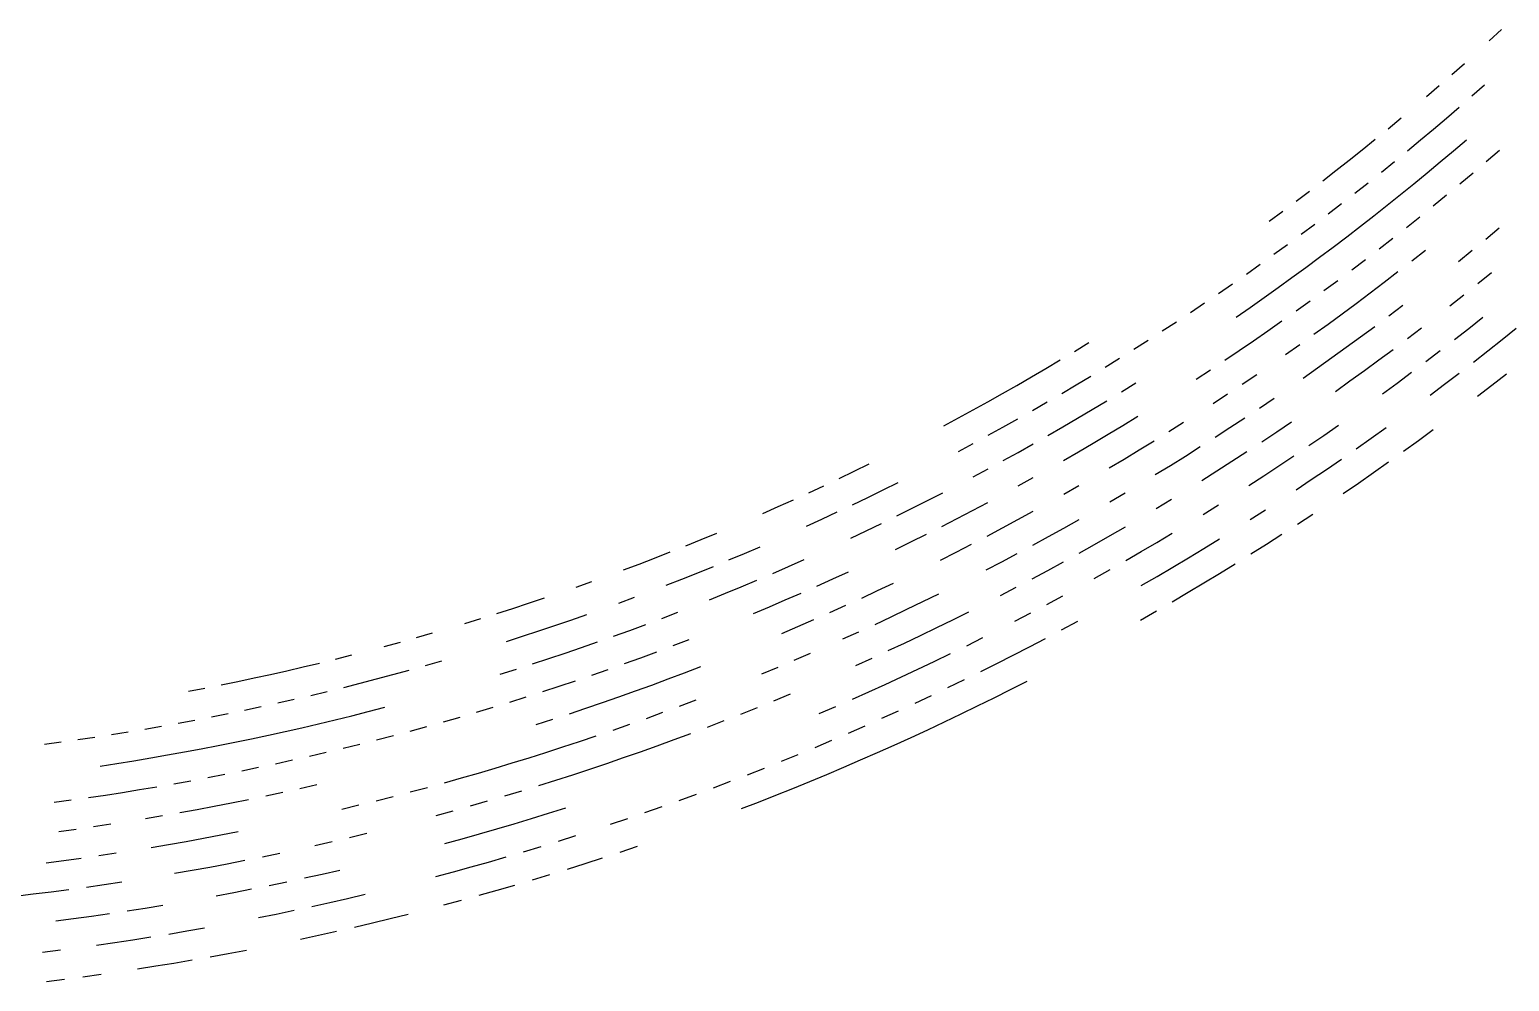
# Model space of a CAD drawing. Header units: metres. Extents: x -298 to 300, y -298 to 299.
# Drawn here: x 33.8 to 184.1, y -295.6 to -198.9 of the extents above; entities that cross this region are included whole.
import ezdxf

# ---------------------------------------------------------------- set-up
doc = ezdxf.new("R2010")
doc.units = ezdxf.units.M

msp = doc.modelspace()

# ---------------------------------------------------------------- linework, layer by layer
for p, q in [((182.04643, -200.0556, -692.8203), (183.29778, -198.90578, -692.8203)), ((178.24931, -203.45772, -692.8203), (179.5222, -202.33163, -692.8203)), ((175.68248, -205.68584, -692.8203), (176.9694, -204.5758, -692.8203)), ((180.29796, -205.63904, -692.8203), (181.58446, -204.50005, -692.8203)), ((177.70354, -207.89273, -692.8203), (179.00432, -206.76996, -692.8203)), ((171.7802, -208.96718, -692.8203), (173.08788, -207.88158, -692.8203)), ((176.3958, -209.00731, -692.8203), (177.70354, -207.89273, -692.8203)), ((169.14452, -211.1137, -692.8203), (170.46574, -210.04457, -692.8203)), ((173.75926, -211.21178, -692.8203), (175.08104, -210.11368, -692.8203)), ((175.08104, -210.11368, -692.8203), (176.3958, -209.00731, -692.8203)), ((178.40465, -211.22537, -692.8203), (179.7263, -210.09811, -692.8203)), ((167.81657, -212.1745, -692.8203), (169.14452, -211.1137, -692.8203)), ((177.07591, -212.34431, -692.8203), (178.40465, -211.22537, -692.8203)), ((181.75078, -212.302, -692.8203), (183.07915, -211.15372, -692.8203)), ((165.14085, -214.27103, -692.8203), (166.48204, -213.22697, -692.8203)), ((166.48204, -213.22697, -692.8203), (167.81657, -212.1745, -692.8203)), ((171.09526, -213.38298, -692.8203), (172.43065, -212.30156, -692.8203)), ((174.39738, -214.55707, -692.8203), (175.7401, -213.4549, -692.8203)), ((175.7401, -213.4549, -692.8203), (177.07591, -212.34431, -692.8203)), ((179.0725, -214.57346, -692.8203), (180.4152, -213.44194, -692.8203)), ((168.4041, -215.52058, -692.8203), (169.75304, -214.456, -692.8203)), ((173.04771, -215.6508, -692.8203), (174.39738, -214.55707, -692.8203)), ((162.43889, -216.33382, -692.8203), (163.79308, -215.30666, -692.8203)), ((171.69127, -216.73605, -692.8203), (173.04771, -215.6508, -692.8203)), ((176.36583, -216.81114, -692.8203), (177.72264, -215.69655, -692.8203)), ((159.71117, -218.36252, -692.8203), (161.07823, -217.35245, -692.8203)), ((165.6862, -217.62424, -692.8203), (167.04845, -216.57668, -692.8203)), ((168.95787, -218.88089, -692.8203), (170.32793, -217.81276, -692.8203)), ((170.32793, -217.81276, -692.8203), (171.69127, -216.73605, -692.8203)), ((173.63121, -219.01465, -692.8203), (175.002, -217.91719, -692.8203)), ((162.94206, -219.69362, -692.8203), (164.31737, -218.66324, -692.8203)), ((167.5811, -219.94041, -692.8203), (168.95787, -218.88089, -692.8203)), ((181.69298, -220.17543, -692.8203), (183.07079, -219.0273, -692.8203)), ((160.17204, -221.72841, -692.8203), (161.56029, -220.71538, -692.8203)), ((166.19768, -220.99127, -692.8203), (167.5811, -219.94041, -692.8203)), ((170.869, -221.1837, -692.8203), (172.25352, -220.10352, -692.8203)), ((163.41118, -223.06685, -692.8203), (164.80772, -222.03343, -692.8203)), ((164.80772, -222.03343, -692.8203), (166.19768, -220.99127, -692.8203)), ((168.07976, -223.31792, -692.8203), (169.47777, -222.25517, -692.8203)), ((174.1809, -222.39285, -692.8203), (175.57292, -221.29184, -692.8203)), ((178.91563, -222.4456, -692.8203), (180.30785, -221.31487, -692.8203)), ((157.3767, -223.72829, -692.8203), (158.77751, -222.73273, -692.8203)), ((162.00816, -224.09148, -692.8203), (163.41118, -223.06685, -692.8203)), ((171.3762, -224.56856, -692.8203), (172.78197, -223.48509, -692.8203)), ((180.8751, -224.70764, -692.8203), (182.28148, -223.56453, -692.8203)), ((154.55626, -225.69292, -692.8203), (155.96959, -224.71503, -692.8203)), ((159.1829, -226.11423, -692.8203), (160.59874, -225.10728, -692.8203)), ((160.59874, -225.10728, -692.8203), (162.00816, -224.09148, -692.8203)), ((165.2639, -225.41695, -692.8203), (166.67516, -224.37186, -692.8203)), ((169.96367, -225.64316, -692.8203), (171.3762, -224.56856, -692.8203)), ((151.71141, -227.622, -692.8203), (153.13689, -226.66193, -692.8203)), ((157.76079, -227.11227, -692.8203), (159.1829, -226.11423, -692.8203)), ((162.42174, -227.48048, -692.8203), (163.84605, -226.45317, -692.8203)), ((167.1184, -227.76569, -692.8203), (168.54436, -226.70888, -692.8203)), ((168.54436, -226.70888, -692.8203), (169.96367, -225.64316, -692.8203)), ((171.84935, -227.96701, -692.8203), (173.27647, -226.88051, -692.8203)), ((178.04088, -226.96722, -692.8203), (179.46153, -225.84187, -692.8203)), ((156.33238, -228.10136, -692.8203), (157.76079, -227.11227, -692.8203)), ((165.68578, -228.81352, -692.8203), (167.1184, -227.76569, -692.8203)), ((179.97356, -229.25224, -692.8203), (181.40855, -228.11472, -692.8203)), ((148.84239, -229.51521, -692.8203), (150.27989, -228.5731, -692.8203)), ((158.1104, -230.5085, -692.8203), (159.55382, -229.50818, -692.8203)), ((159.55382, -229.50818, -692.8203), (160.99101, -228.49884, -692.8203)), ((164.24663, -229.85233, -692.8203), (165.68578, -228.81352, -692.8203)), ((168.97472, -230.11305, -692.8203), (170.41539, -229.04454, -692.8203)), ((173.7368, -230.28946, -692.8203), (175.17845, -229.19106, -692.8203)), ((178.53142, -230.38077, -692.8203), (179.97356, -229.25224, -692.8203)), ((183.35704, -230.3863, -692.8203), (184.79906, -229.2275, -692.8203)), ((139.9323, -231.58325, -692.8203), (141.38304, -230.69702, -692.8203)), ((145.94981, -231.37227, -692.8203), (147.39903, -230.44827, -692.8203)), ((156.66063, -231.49974, -692.8203), (158.1104, -230.5085, -692.8203)), ((161.3488, -231.90277, -692.8203), (162.80089, -230.88211, -692.8203)), ((166.07329, -232.22282, -692.8203), (167.52733, -231.1725, -692.8203)), ((167.52733, -231.1725, -692.8203), (168.97472, -230.11305, -692.8203)), ((170.83281, -232.45901, -692.8203), (172.2882, -231.3788, -692.8203)), ((181.9077, -231.53603, -692.8203), (183.35704, -230.3863, -692.8203)), ((137.01427, -233.32828, -692.8203), (138.476, -232.46034, -692.8203)), ((143.03404, -233.19289, -692.8203), (144.49474, -232.28716, -692.8203)), ((155.2047, -232.48186, -692.8203), (156.66063, -231.49974, -692.8203)), ((164.61266, -233.26404, -692.8203), (166.07329, -232.22282, -692.8203)), ((169.37065, -233.5301, -692.8203), (170.83281, -232.45901, -692.8203)), ((175.62596, -232.61052, -692.8203), (177.0822, -231.5002, -692.8203)), ((180.45122, -232.67665, -692.8203), (181.9077, -231.53603, -692.8203)), ((134.07445, -235.03656, -692.8203), (135.54704, -234.18703, -692.8203)), ((135.54704, -234.18703, -692.8203), (137.01427, -233.32828, -692.8203)), ((140.0955, -234.97673, -692.8203), (141.56755, -234.08942, -692.8203)), ((152.2744, -234.41858, -692.8203), (153.7426, -233.45482, -692.8203)), ((156.95415, -234.90984, -692.8203), (158.42534, -233.91669, -692.8203)), ((163.1455, -234.29604, -692.8203), (164.61266, -233.26404, -692.8203)), ((167.90178, -234.59198, -692.8203), (169.37065, -233.5301, -692.8203)), ((172.69273, -234.80363, -692.8203), (174.16283, -233.71169, -692.8203)), ((177.51677, -234.93034, -692.8203), (178.98753, -233.8081, -692.8203)), ((182.32603, -235.00737, -692.8203), (183.79723, -233.85486, -692.8203)), ((131.11333, -236.7078, -692.8203), (132.59654, -235.87682, -692.8203)), ((132.59654, -235.87682, -692.8203), (134.07445, -235.03656, -692.8203)), ((138.6179, -235.85481, -692.8203), (140.0955, -234.97673, -692.8203)), ((144.68687, -235.68752, -692.8203), (146.16331, -234.77135, -692.8203)), ((153.99321, -236.86835, -692.8203), (155.47679, -235.89375, -692.8203)), ((166.42625, -235.6446, -692.8203), (167.90178, -234.59198, -692.8203)), ((171.2158, -235.88635, -692.8203), (172.69273, -234.80363, -692.8203)), ((176.03899, -236.04333, -692.8203), (177.51677, -234.93034, -692.8203)), ((180.84758, -236.15063, -692.8203), (182.32603, -235.00737, -692.8203)), ((129.62492, -237.52942, -692.8203), (131.11333, -236.7078, -692.8203)), ((135.64622, -237.58302, -692.8203), (137.13475, -236.72359, -692.8203)), ((140.2235, -238.38016, -692.8203), (141.7169, -237.49194, -692.8203)), ((141.7169, -237.49194, -692.8203), (143.20476, -236.59439, -692.8203)), ((158.70549, -237.33655, -692.8203), (160.19188, -236.33234, -692.8203)), ((126.632744, -239.1446, -692.8203), (128.1314, -238.34172, -692.8203)), ((128.1314, -238.34172, -692.8203), (129.62492, -237.52942, -692.8203)), ((132.653, -239.27382, -692.8203), (134.15227, -238.43312, -692.8203)), ((138.72447, -239.25896, -692.8203), (140.2235, -238.38016, -692.8203)), ((144.84386, -239.09816, -692.8203), (146.34172, -238.18094, -692.8203)), ((149.50609, -239.73607, -692.8203), (151.0078, -238.78957, -692.8203)), ((155.71391, -239.31688, -692.8203), (157.21281, -238.3314, -692.8203)), ((160.45866, -239.76193, -692.8203), (161.96025, -238.74667, -692.8203)), ((131.14842, -240.10507, -692.8203), (132.653, -239.27382, -692.8203)), ((137.21996, -240.12834, -692.8203), (138.72447, -239.25896, -692.8203)), ((141.83104, -240.90431, -692.8203), (143.34032, -240.00597, -692.8203)), ((143.34032, -240.00597, -692.8203), (144.84386, -239.09816, -692.8203)), ((154.20879, -240.29292, -692.8203), (155.71391, -239.31688, -692.8203)), ((158.95073, -240.76778, -692.8203), (160.45866, -239.76193, -692.8203)), ((163.73051, -241.15971, -692.8203), (165.24077, -240.12387, -692.8203)), ((165.24077, -240.12387, -692.8203), (166.74449, -239.07858, -692.8203)), ((168.54655, -241.46802, -692.8203), (170.05864, -240.40193, -692.8203)), ((170.05864, -240.40193, -692.8203), (171.56395, -239.32637, -692.8203)), ((174.86266, -240.63026, -692.8203), (176.36943, -239.52448, -692.8203)), ((128.12376, -241.7392, -692.8203), (129.63866, -240.9269, -692.8203)), ((132.67393, -242.6796, -692.8203), (134.19463, -241.83871, -692.8203)), ((134.19463, -241.83871, -692.8203), (135.70995, -240.98828, -692.8203)), ((138.79564, -242.6725, -692.8203), (140.31609, -241.79317, -692.8203)), ((140.31609, -241.79317, -692.8203), (141.83104, -240.90431, -692.8203)), ((144.96556, -242.51878, -692.8203), (146.48491, -241.60071, -692.8203)), ((146.48491, -241.60071, -692.8203), (147.9984, -240.67313, -692.8203)), ((151.18028, -242.21657, -692.8203), (152.69762, -241.25949, -692.8203)), ((155.916, -242.75093, -692.8203), (157.43645, -241.76411, -692.8203)), ((173.34892, -241.7266, -692.8203), (174.86266, -240.63026, -692.8203)), ((117.537346, -243.76302, -692.8203), (119.0653, -243.01712, -692.8203)), ((129.6168, -244.33269, -692.8203), (131.14793, -243.51096, -692.8203)), ((143.44048, -243.42729, -692.8203), (144.96556, -242.51878, -692.8203)), ((148.12785, -244.10205, -692.8203), (149.65709, -243.16411, -692.8203)), ((149.65709, -243.16411, -692.8203), (151.18028, -242.21657, -692.8203)), ((154.38927, -243.7282, -692.8203), (155.916, -242.75093, -692.8203)), ((159.16093, -244.21008, -692.8203), (160.69048, -243.20285, -692.8203)), ((160.69048, -243.20285, -692.8203), (162.21373, -242.18605, -692.8203)), ((165.50237, -243.57161, -692.8203), (167.02776, -242.52457, -692.8203)), ((170.30101, -243.89062, -692.8203), (171.82835, -242.81339, -692.8203)), ((116.00475, -244.4993, -692.8203), (117.537346, -243.76302, -692.8203)), ((120.47411, -245.65726, -692.8203), (122.01385, -244.89288, -692.8203)), ((134.2014, -245.253, -692.8203), (135.7382, -244.40245, -692.8203)), ((152.85649, -244.69583, -692.8203), (154.38927, -243.7282, -692.8203)), ((157.62498, -245.20769, -692.8203), (159.16093, -244.21008, -692.8203)), ((162.43193, -245.63683, -692.8203), (163.97038, -244.60904, -692.8203)), ((163.97038, -244.60904, -692.8203), (165.50237, -243.57161, -692.8203)), ((167.226, -246.01624, -692.8203), (168.76683, -244.95827, -692.8203)), ((168.76683, -244.95827, -692.8203), (170.30101, -243.89062, -692.8203)), ((112.92577, -245.94295, -692.8203), (114.46752, -245.22595, -692.8203)), ((117.38024, -247.15692, -692.8203), (118.92956, -246.41194, -692.8203)), ((118.92956, -246.41194, -692.8203), (120.47411, -245.65726, -692.8203)), ((124.99261, -246.74002, -692.8203), (126.539055, -245.94727, -692.8203)), ((138.83128, -246.09515, -692.8203), (140.37328, -245.2155, -692.8203)), ((143.50523, -246.85808, -692.8203), (145.05186, -245.94908, -692.8203)), ((108.273735, -248.03564, -692.8203), (109.82879, -247.34782, -692.8203)), ((109.82879, -247.34782, -692.8203), (111.37951, -246.65024, -692.8203)), ((114.26775, -248.61765, -692.8203), (115.82629, -247.89217, -692.8203)), ((121.88488, -248.29636, -692.8203), (123.441216, -247.52307, -692.8203)), ((123.441216, -247.52307, -692.8203), (124.99261, -246.74002, -692.8203)), ((128.00139, -248.55824, -692.8203), (129.55913, -247.74654, -692.8203)), ((129.55913, -247.74654, -692.8203), (131.1118, -246.92508, -692.8203)), ((134.17247, -248.67572, -692.8203), (135.73082, -247.8253, -692.8203)), ((148.22191, -247.54082, -692.8203), (149.77269, -246.6022, -692.8203)), ((152.98003, -248.1424, -692.8203), (154.53453, -247.17389, -692.8203)), ((157.77812, -248.66197, -692.8203), (159.33574, -247.66335, -692.8203)), ((112.704704, -249.33331, -692.8203), (114.26775, -248.61765, -692.8203)), ((118.757805, -249.81354, -692.8203), (120.32372, -249.05986, -692.8203)), ((126.43853, -249.36014, -692.8203), (128.00139, -248.55824, -692.8203)), ((131.03984, -250.34718, -692.8203), (132.60875, -249.51637, -692.8203)), ((132.60875, -249.51637, -692.8203), (134.17247, -248.67572, -692.8203)), ((137.26219, -250.39644, -692.8203), (138.83128, -249.52658, -692.8203)), ((138.83128, -249.52658, -692.8203), (140.39482, -248.64685, -692.8203)), ((143.53435, -250.29802, -692.8203), (145.10265, -249.38876, -692.8203)), ((162.56389, -249.13185, -692.8203), (164.12444, -248.10307, -692.8203)), ((100.43505, -251.32758, -692.8203), (102.01104, -250.6889, -692.8203)), ((102.01104, -250.6889, -692.8203), (103.58294, -250.04034, -692.8203)), ((117.187126, -250.55739, -692.8203), (118.757805, -249.81354, -692.8203)), ((121.720024, -251.70676, -692.8203), (123.29772, -250.93443, -692.8203)), ((123.29772, -250.93443, -692.8203), (124.8706, -250.1522, -692.8203)), ((135.68767, -251.25645, -692.8203), (137.26219, -250.39644, -692.8203)), ((141.96037, -251.19742, -692.8203), (143.53435, -250.29802, -692.8203)), ((146.70201, -251.91827, -692.8203), (148.28044, -250.9891, -692.8203)), ((148.28044, -250.9891, -692.8203), (149.85289, -250.05003, -692.8203)), ((153.06798, -251.59897, -692.8203), (154.64415, -250.62984, -692.8203)), ((159.42351, -251.15991, -692.8203), (160.99687, -250.15082, -692.8203)), ((97.27111, -252.57518, -692.8203), (98.855034, -251.95636, -692.8203)), ((104.823235, -252.76372, -692.8203), (106.40807, -252.09746, -692.8203)), ((106.40807, -252.09746, -692.8203), (107.98876, -251.42126, -692.8203)), ((126.301994, -252.7803, -692.8203), (127.886406, -251.97919, -692.8203)), ((127.886406, -251.97919, -692.8203), (129.46568, -251.16812, -692.8203)), ((132.5225, -252.94675, -692.8203), (134.10771, -252.10657, -692.8203)), ((140.38072, -252.08691, -692.8203), (141.96037, -251.19742, -692.8203)), ((145.11784, -252.83754, -692.8203), (146.70201, -251.91827, -692.8203)), ((151.48564, -252.55821, -692.8203), (153.06798, -251.59897, -692.8203)), ((157.84373, -252.15913, -692.8203), (159.42351, -251.15991, -692.8203)), ((94.09173, -253.78297, -692.8203), (95.68334, -253.18408, -692.8203)), ((95.68334, -253.18408, -692.8203), (97.27111, -252.57518, -692.8203)), ((101.64098, -254.06631, -692.8203), (103.23412, -253.42001, -692.8203)), ((109.26519, -254.12791, -692.8203), (110.858574, -253.43373, -692.8203)), ((110.858574, -253.43373, -692.8203), (112.4475, -252.72955, -692.8203)), ((115.3612, -254.69658, -692.8203), (116.95794, -253.9641, -692.8203)), ((130.93199, -253.77696, -692.8203), (132.5225, -252.94675, -692.8203)), ((135.60869, -254.69568, -692.8203), (137.20482, -253.83606, -692.8203)), ((137.20482, -253.83606, -692.8203), (138.79552, -252.96646, -692.8203)), ((141.93217, -254.64612, -692.8203), (143.52782, -253.74683, -692.8203)), ((148.30315, -254.44678, -692.8203), (149.89732, -253.50748, -692.8203)), ((149.89732, -253.50748, -692.8203), (151.48564, -252.55821, -692.8203)), ((154.66557, -254.1277, -692.8203), (156.2578, -253.14839, -692.8203)), ((89.29467, -255.51956, -692.8203), (90.89733, -254.95073, -692.8203)), ((98.44256, -255.32887, -692.8203), (100.043755, -254.70262, -692.8203)), ((100.043755, -254.70262, -692.8203), (101.64098, -254.06631, -692.8203)), ((104.459404, -256.1502, -692.8203), (106.065544, -255.48619, -692.8203)), ((106.065544, -255.48619, -692.8203), (107.667534, -254.81207, -692.8203)), ((113.75988, -255.41899, -692.8203), (115.3612, -254.69658, -692.8203)), ((119.91491, -255.88484, -692.8203), (121.519035, -255.12376, -692.8203)), ((132.40025, -256.38467, -692.8203), (134.00713, -255.54521, -692.8203)), ((146.70299, -255.37604, -692.8203), (148.30315, -254.44678, -692.8203)), ((151.46288, -256.0562, -692.8203), (153.06725, -255.09698, -692.8203)), ((153.06725, -255.09698, -692.8203), (154.66557, -254.1277, -692.8203)), ((84.46557, -257.16544, -692.8203), (86.07873, -256.62692, -692.8203)), ((93.615715, -257.14713, -692.8203), (95.22851, -256.55115, -692.8203)), ((102.84905, -256.80417, -692.8203), (104.459404, -256.1502, -692.8203)), ((108.92907, -257.52576, -692.8203), (110.543755, -256.83362, -692.8203)), ((110.543755, -256.83362, -692.8203), (112.154045, -256.13135, -692.8203)), ((118.30608, -256.63583, -692.8203), (119.91491, -255.88484, -692.8203)), ((122.90264, -257.77734, -692.8203), (124.51855, -256.99744, -692.8203)), ((124.51855, -256.99744, -692.8203), (126.12951, -256.20743, -692.8203)), ((137.11162, -257.28363, -692.8203), (138.72398, -256.41455, -692.8203)), ((149.85246, -257.00537, -692.8203), (151.46288, -256.0562, -692.8203)), ((81.22918, -258.21207, -692.8203), (82.84905, -257.69385, -692.8203)), ((82.84905, -257.69385, -692.8203), (84.46557, -257.16544, -692.8203)), ((88.7553, -258.87415, -692.8203), (90.37902, -258.30865, -692.8203)), ((97.993706, -258.7052, -692.8203), (99.61614, -258.0817, -692.8203)), ((107.30999, -258.20773, -692.8203), (108.92907, -257.52576, -692.8203)), ((115.074394, -258.10745, -692.8203), (116.69256, -257.3767, -692.8203)), ((119.6563, -259.3066, -692.8203), (121.28191, -258.54706, -692.8203)), ((121.28191, -258.54706, -692.8203), (122.90264, -257.77734, -692.8203)), ((127.54839, -258.84238, -692.8203), (129.17082, -258.03333, -692.8203)), ((133.87059, -258.99136, -692.8203), (135.49376, -258.14258, -692.8203)), ((146.61388, -258.87323, -692.8203), (148.23607, -257.94437, -692.8203)), ((77.97985, -259.21793, -692.8203), (79.60613, -258.7201, -692.8203)), ((83.86297, -260.5093, -692.8203), (85.497185, -259.9745, -692.8203)), ((85.497185, -259.9745, -692.8203), (87.12798, -259.42944, -692.8203)), ((87.12798, -259.42944, -692.8203), (88.7553, -258.87415, -692.8203)), ((93.1032, -260.5144, -692.8203), (94.737175, -259.92157, -692.8203)), ((94.737175, -259.92157, -692.8203), (96.36736, -259.3185, -692.8203)), ((110.19262, -260.23853, -692.8203), (111.82433, -259.5384, -692.8203)), ((111.82433, -259.5384, -692.8203), (113.45159, -258.82803, -692.8203)), ((116.39092, -260.79498, -692.8203), (118.02593, -260.0559, -692.8203)), ((124.28832, -260.42993, -692.8203), (125.92089, -259.64127, -692.8203)), ((125.92089, -259.64127, -692.8203), (127.54839, -258.84238, -692.8203)), ((138.61626, -259.87067, -692.8203), (140.24486, -258.9921, -692.8203)), ((69.803215, -261.55344, -692.8203), (71.44439, -261.1069, -692.8203)), ((73.082695, -260.65005, -692.8203), (74.71813, -260.18295, -692.8203)), ((82.22546, -261.03384, -692.8203), (83.86297, -260.5093, -692.8203)), ((89.82427, -261.66925, -692.8203), (91.46557, -261.097, -692.8203)), ((99.15203, -261.46448, -692.8203), (100.7918, -260.83365, -692.8203)), ((121.00854, -261.97638, -692.8203), (122.65087, -261.20828, -692.8203)), ((122.65087, -261.20828, -692.8203), (124.28832, -260.42993, -692.8203)), ((128.96928, -261.47632, -692.8203), (130.60826, -260.65826, -692.8203)), ((135.34264, -261.59708, -692.8203), (136.98216, -260.739, -692.8203)), ((64.86321, -262.8311, -692.8203), (66.512566, -262.41556, -692.8203)), ((73.98986, -263.50174, -692.8203), (75.64312, -263.02887, -692.8203)), ((84.87908, -263.32407, -692.8203), (86.53094, -262.7828, -692.8203)), ((86.53094, -262.7828, -692.8203), (88.179375, -262.2312, -692.8203)), ((88.179375, -262.2312, -692.8203), (89.82427, -261.66925, -692.8203)), ((94.20934, -263.29507, -692.8203), (95.86077, -262.69522, -692.8203)), ((95.86077, -262.69522, -692.8203), (97.508354, -262.08502, -692.8203)), ((111.458244, -262.95038, -692.8203), (113.10699, -262.24225, -692.8203)), ((117.709465, -263.48154, -692.8203), (119.36138, -262.73413, -692.8203)), ((125.67602, -263.08148, -692.8203), (127.32519, -262.28406, -692.8203)), ((132.04741, -263.28226, -692.8203), (133.69768, -262.44485, -692.8203)), ((133.69768, -262.44485, -692.8203), (135.34264, -261.59708, -692.8203)), ((56.578785, -264.75302, -692.8203), (58.240467, -264.38947, -692.8203)), ((58.240467, -264.38947, -692.8203), (59.89983, -264.01547, -692.8203)), ((59.89983, -264.01547, -692.8203), (61.55675, -263.63107, -692.8203)), ((61.55675, -263.63107, -692.8203), (63.21123, -263.2363, -692.8203)), ((69.01244, -264.85794, -692.8203), (70.67443, -264.4163, -692.8203)), ((70.67443, -264.4163, -692.8203), (72.33361, -263.96423, -692.8203)), ((81.5653, -264.3754, -692.8203), (83.22387, -263.85492, -692.8203)), ((90.89538, -264.46356, -692.8203), (92.55419, -263.88452, -692.8203)), ((98.65142, -264.85074, -692.8203), (100.31249, -264.22296, -692.8203)), ((100.31249, -264.22296, -692.8203), (101.969536, -263.58478, -692.8203)), ((108.147575, -264.33554, -692.8203), (109.80511, -263.64816, -692.8203)), ((122.362785, -264.64517, -692.8203), (124.021904, -263.86853, -692.8203)), ((124.021904, -263.86853, -692.8203), (125.67602, -263.08148, -692.8203)), ((130.39195, -264.1093, -692.8203), (132.04741, -263.28226, -692.8203)), ((49.910023, -266.10263, -692.8203), (51.58037, -265.78094, -692.8203)), ((53.248646, -265.44876, -692.8203), (54.914845, -265.1061, -692.8203)), ((54.914845, -265.1061, -692.8203), (56.578785, -264.75302, -692.8203)), ((65.68029, -265.70987, -692.8203), (67.34777, -265.28915, -692.8203)), ((67.34777, -265.28915, -692.8203), (69.01244, -264.85794, -692.8203)), ((85.89733, -266.13806, -692.8203), (87.56689, -265.59036, -692.8203)), ((87.56689, -265.59036, -692.8203), (89.2329, -265.0322, -692.8203)), ((95.31762, -266.0749, -692.8203), (96.98644, -265.46805, -692.8203)), ((96.98644, -265.46805, -692.8203), (98.65142, -264.85074, -692.8203)), ((119.03014, -266.16714, -692.8203), (120.698845, -265.41138, -692.8203)), ((120.698845, -265.41138, -692.8203), (122.362785, -264.64517, -692.8203)), ((127.06548, -265.73215, -692.8203), (128.73131, -264.92596, -692.8203)), ((131.7595, -266.7695, -692.8203), (133.43181, -265.93375, -692.8203)), ((133.43181, -265.93375, -692.8203), (135.0988, -265.08752, -692.8203)), ((58.984974, -267.28787, -692.8203), (60.662525, -266.90915, -692.8203)), ((62.337635, -266.5199, -692.8203), (64.01025, -266.12012, -692.8203)), ((82.54809, -267.202, -692.8203), (84.22442, -266.6753, -692.8203)), ((90.28857, -267.83243, -692.8203), (91.96862, -267.2571, -692.8203)), ((91.96862, -267.2571, -692.8203), (93.64495, -266.67126, -692.8203)), ((93.64495, -266.67126, -692.8203), (95.31762, -266.0749, -692.8203)), ((99.79662, -267.6156, -692.8203), (101.47503, -266.9806, -692.8203)), ((109.381096, -267.0622, -692.8203), (111.05578, -266.367, -692.8203)), ((117.35662, -266.91238, -692.8203), (119.03014, -266.16714, -692.8203)), ((123.718864, -267.31308, -692.8203), (125.394646, -266.52786, -692.8203)), ((130.08195, -267.59476, -692.8203), (131.7595, -266.7695, -692.8203)), ((48.872425, -269.33826, -692.8203), (50.56316, -269.023, -692.8203)), ((52.25182, -268.69714, -692.8203), (53.938465, -268.3607, -692.8203)), ((55.622913, -268.01364, -692.8203), (57.305103, -267.656, -692.8203)), ((63.120716, -269.40814, -692.8203), (64.811516, -269.00342, -692.8203)), ((64.811516, -269.00342, -692.8203), (66.499626, -268.58807, -692.8203)), ((66.499626, -268.58807, -692.8203), (68.18511, -268.16214, -692.8203)), ((68.18511, -268.16214, -692.8203), (69.86791, -267.72562, -692.8203)), ((75.81066, -269.2032, -692.8203), (77.49975, -268.71875, -692.8203)), ((79.18572, -268.22372, -692.8203), (80.86852, -267.71814, -692.8203)), ((85.227104, -269.4949, -692.8203), (86.91778, -268.95135, -692.8203)), ((88.60491, -268.3972, -692.8203), (90.28857, -267.83243, -692.8203)), ((96.42797, -268.85394, -692.8203), (98.11425, -268.24005, -692.8203)), ((106.01885, -268.42093, -692.8203), (107.70214, -267.74686, -692.8203)), ((113.99578, -268.37134, -692.8203), (115.67852, -267.64713, -692.8203)), ((120.35253, -268.8519, -692.8203), (122.03814, -268.08777, -692.8203)), ((126.71148, -269.21353, -692.8203), (128.39928, -268.40942, -692.8203)), ((128.39928, -268.40942, -692.8203), (130.08195, -267.59476, -692.8203)), ((42.090443, -270.49286, -692.8203), (43.788685, -270.22018, -692.8203)), ((45.485096, -269.93686, -692.8203), (47.179676, -269.64288, -692.8203)), ((56.33318, -270.9207, -692.8203), (58.03362, -270.55853, -692.8203)), ((58.03362, -270.55853, -692.8203), (59.73174, -270.18573, -692.8203)), ((59.73174, -270.18573, -692.8203), (61.42748, -269.80225, -692.8203)), ((61.42748, -269.80225, -692.8203), (63.120716, -269.40814, -692.8203)), ((72.423454, -270.14017, -692.8203), (74.11852, -269.67697, -692.8203)), ((93.04394, -270.0499, -692.8203), (94.73785, -269.45724, -692.8203)), ((99.244194, -271.01126, -692.8203), (100.94396, -270.37964, -692.8203)), ((102.6397, -269.73737, -692.8203), (104.33135, -269.08447, -692.8203)), ((116.967094, -270.3483, -692.8203), (118.66216, -269.6054, -692.8203)), ((123.32079, -270.78986, -692.8203), (125.01867, -270.00702, -692.8203)), ((125.01867, -270.00702, -692.8203), (126.71148, -269.21353, -692.8203)), ((35.28136, -271.47675, -692.8203), (36.98595, -271.2468, -692.8203)), ((38.689075, -271.00616, -692.8203), (40.390553, -270.75485, -692.8203)), ((49.509388, -272.2622, -692.8203), (51.218494, -271.9429, -692.8203)), ((51.218494, -271.9429, -692.8203), (52.925526, -271.61288, -692.8203)), ((52.925526, -271.61288, -692.8203), (54.63042, -271.27213, -692.8203)), ((54.63042, -271.27213, -692.8203), (56.33318, -270.9207, -692.8203)), ((65.61492, -271.88614, -692.8203), (67.32116, -271.46567, -692.8203)), ((69.02471, -271.03455, -692.8203), (70.72552, -270.59268, -692.8203)), ((86.23199, -272.31384, -692.8203), (87.9403, -271.76392, -692.8203)), ((87.9403, -271.76392, -692.8203), (89.645134, -271.20325, -692.8203)), ((89.645134, -271.20325, -692.8203), (91.34637, -270.63193, -692.8203)), ((95.83288, -272.2424, -692.8203), (97.54046, -271.6322, -692.8203)), ((97.54046, -271.6322, -692.8203), (99.244194, -271.01126, -692.8203)), ((113.56304, -271.80206, -692.8203), (115.26733, -271.0805, -692.8203)), ((119.910576, -272.32352, -692.8203), (121.618095, -271.56207, -692.8203)), ((121.618095, -271.56207, -692.8203), (123.32079, -270.78986, -692.8203)), ((40.935413, -273.6974, -692.8203), (42.653797, -273.43192, -692.8203)), ((42.653797, -273.43192, -692.8203), (44.370472, -273.15564, -692.8203)), ((44.370472, -273.15564, -692.8203), (46.085316, -272.8686, -692.8203)), ((46.085316, -272.8686, -692.8203), (47.79833, -272.57077, -692.8203)), ((47.79833, -272.57077, -692.8203), (49.509388, -272.2622, -692.8203)), ((58.76433, -273.4605, -692.8203), (60.4807, -273.08307, -692.8203)), ((62.19463, -272.69485, -692.8203), (63.906055, -272.29587, -692.8203)), ((81.08666, -273.8991, -692.8203), (82.805046, -273.38147, -692.8203)), ((82.805046, -273.38147, -692.8203), (84.520195, -272.85303, -692.8203)), ((84.520195, -272.85303, -692.8203), (86.23199, -272.31384, -692.8203)), ((90.68743, -274.00858, -692.8203), (92.4063, -273.43063, -692.8203)), ((92.4063, -273.43063, -692.8203), (94.12145, -272.8419, -692.8203)), ((94.12145, -272.8419, -692.8203), (95.83288, -272.2424, -692.8203)), ((110.14092, -273.21298, -692.8203), (111.85424, -272.51288, -692.8203)), ((116.48119, -273.81424, -692.8203), (118.198235, -273.07425, -692.8203)), ((118.198235, -273.07425, -692.8203), (119.910576, -272.32352, -692.8203)), ((51.876087, -274.86234, -692.8203), (53.60143, -274.5281, -692.8203)), ((55.324635, -274.18307, -692.8203), (57.045643, -273.8272, -692.8203)), ((75.91216, -275.3872, -692.8203), (77.64013, -274.902, -692.8203)), ((77.64013, -274.902, -692.8203), (79.36498, -274.40598, -692.8203)), ((79.36498, -274.40598, -692.8203), (81.08666, -273.8991, -692.8203)), ((87.239006, -275.13205, -692.8203), (88.96496, -274.5757, -692.8203)), ((88.96496, -274.5757, -692.8203), (90.68743, -274.00858, -692.8203)), ((106.70129, -274.5808, -692.8203), (108.42327, -273.90228, -692.8203)), ((113.03338, -275.26175, -692.8203), (114.759575, -274.5434, -692.8203)), ((114.759575, -274.5434, -692.8203), (116.48119, -273.81424, -692.8203)), ((41.482533, -276.63953, -692.8203), (43.21935, -276.37054, -692.8203)), ((43.21935, -276.37054, -692.8203), (44.954456, -276.09067, -692.8203)), ((44.954456, -276.09067, -692.8203), (46.687733, -275.7999, -692.8203)), ((48.419178, -275.49826, -692.8203), (50.14861, -275.18573, -692.8203)), ((57.760365, -276.73325, -692.8203), (59.497303, -276.362, -692.8203)), ((61.23186, -275.9799, -692.8203), (62.963917, -275.58688, -692.8203)), ((72.44726, -276.32498, -692.8203), (74.181206, -275.8615, -692.8203)), ((82.04034, -276.73578, -692.8203), (83.7766, -276.2121, -692.8203)), ((85.509514, -275.6775, -692.8203), (87.239006, -275.13205, -692.8203)), ((99.77154, -277.18634, -692.8203), (101.510124, -276.5513, -692.8203)), ((103.24462, -275.90533, -692.8203), (104.97503, -275.2485, -692.8203)), ((109.5675, -276.66586, -692.8203), (111.302666, -275.96924, -692.8203)), ((111.302666, -275.96924, -692.8203), (113.03338, -275.26175, -692.8203)), ((36.262196, -277.38092, -692.8203), (38.003895, -277.1447, -692.8203)), ((39.744007, -276.89758, -692.8203), (41.482533, -276.63953, -692.8203)), ((50.79009, -278.1088, -692.8203), (52.535877, -277.7813, -692.8203)), ((52.535877, -277.7813, -692.8203), (54.27959, -277.4429, -692.8203)), ((54.27959, -277.4429, -692.8203), (56.021046, -277.09354, -692.8203)), ((65.48321, -278.0696, -692.8203), (67.228325, -277.64984, -692.8203)), ((68.97076, -277.21915, -692.8203), (70.71044, -276.77753, -692.8203)), ((78.5581, -277.75043, -692.8203), (80.300835, -277.24857, -692.8203)), ((86.50091, -278.50125, -692.8203), (88.24816, -277.9495, -692.8203)), ((96.282585, -278.42365, -692.8203), (98.029045, -277.8105, -692.8203)), ((106.08422, -278.0263, -692.8203), (107.827995, -277.35153, -692.8203)), ((107.827995, -277.35153, -692.8203), (109.5675, -276.66586, -692.8203)), ((40.27483, -279.84274, -692.8203), (42.03185, -279.5813, -692.8203)), ((45.5407, -279.0253, -692.8203), (47.292408, -278.7308, -692.8203)), ((49.042225, -278.42526, -692.8203), (50.79009, -278.1088, -692.8203)), ((75.06335, -278.72125, -692.8203), (76.81225, -278.24133, -692.8203)), ((81.238884, -280.0905, -692.8203), (82.99621, -279.57178, -692.8203)), ((82.99621, -279.57178, -692.8203), (84.75024, -279.04202, -692.8203)), ((84.75024, -279.04202, -692.8203), (86.50091, -278.50125, -692.8203)), ((92.77825, -279.61703, -692.8203), (94.53234, -279.02585, -692.8203)), ((36.75603, -280.33252, -692.8203), (38.516224, -280.09317, -692.8203)), ((49.66753, -281.3519, -692.8203), (51.433765, -281.03143, -692.8203)), ((51.433765, -281.03143, -692.8203), (53.197926, -280.69986, -692.8203)), ((53.197926, -280.69986, -692.8203), (54.95989, -280.35718, -692.8203)), ((66.27508, -280.95563, -692.8203), (68.03832, -280.53085, -692.8203)), ((75.947624, -281.58038, -692.8203), (77.71453, -281.09482, -692.8203)), ((77.71453, -281.09482, -692.8203), (79.478264, -280.5982, -692.8203)), ((79.478264, -280.5982, -692.8203), (81.238884, -280.0905, -692.8203)), ((87.494255, -281.32437, -692.8203), (89.25915, -280.76633, -692.8203)), ((40.80791, -282.78757, -692.8203), (42.583424, -282.5227, -692.8203)), ((46.1292, -281.95953, -692.8203), (47.89934, -281.6613, -692.8203)), ((47.89934, -281.6613, -692.8203), (49.66753, -281.3519, -692.8203)), ((57.42058, -282.91296, -692.8203), (59.19634, -282.54376, -692.8203)), ((62.740772, -281.77194, -692.8203), (64.50921, -281.36932, -692.8203)), ((83.95397, -282.40717, -692.8203), (85.72582, -281.8713, -692.8203)), ((93.7633, -282.44125, -692.8203), (95.53521, -281.84378, -692.8203)), ((35.47179, -283.51517, -692.8203), (37.252064, -283.2838, -692.8203)), ((37.252064, -283.2838, -692.8203), (39.03075, -283.04126, -692.8203)), ((50.295033, -284.27808, -692.8203), (52.07964, -283.95358, -692.8203)), ((52.07964, -283.95358, -692.8203), (53.86211, -283.6179, -692.8203)), ((53.86211, -283.6179, -692.8203), (55.642445, -283.27103, -692.8203)), ((76.833855, -284.43893, -692.8203), (78.618645, -283.94775, -692.8203)), ((78.618645, -283.94775, -692.8203), (80.40032, -283.4454, -692.8203)), ((80.40032, -283.4454, -692.8203), (82.178825, -282.93185, -692.8203)), ((88.42547, -284.16678, -692.8203), (90.20837, -283.60278, -692.8203)), ((90.20837, -283.60278, -692.8203), (91.98766, -283.0276, -692.8203)), ((41.34325, -285.732, -692.8203), (43.137196, -285.4637, -692.8203)), ((48.508472, -284.59134, -692.8203), (50.295033, -284.27808, -692.8203)), ((58.123646, -285.82196, -692.8203), (59.917652, -285.44827, -692.8203)), ((61.70934, -285.06332, -692.8203), (63.498524, -284.66714, -692.8203)), ((63.498524, -284.66714, -692.8203), (65.28515, -284.25974, -692.8203)), ((75.04595, -284.91885, -692.8203), (76.833855, -284.43893, -692.8203)), ((84.849174, -285.2611, -692.8203), (86.63903, -284.71957, -692.8203)), ((32.34966, -286.9041, -692.8203), (34.151295, -286.6923, -692.8203)), ((34.151295, -286.6923, -692.8203), (35.951527, -286.46918, -692.8203)), ((35.951527, -286.46918, -692.8203), (37.750294, -286.23474, -692.8203)), ((39.547596, -285.989, -692.8203), (41.34325, -285.732, -692.8203)), ((52.72777, -286.8753, -692.8203), (54.528614, -286.5355, -692.8203)), ((54.528614, -286.5355, -692.8203), (56.32726, -286.18436, -692.8203)), ((66.06298, -287.14966, -692.8203), (67.865166, -286.72607, -692.8203)), ((79.459465, -286.8182, -692.8203), (81.25933, -286.31046, -692.8203)), ((81.25933, -286.31046, -692.8203), (83.0559, -285.7914, -692.8203)), ((43.693226, -288.40436, -692.8203), (45.503956, -288.12125, -692.8203)), ((45.503956, -288.12125, -692.8203), (47.312855, -287.82678, -692.8203)), ((58.8286, -288.73053, -692.8203), (60.64092, -288.35236, -692.8203)), ((62.450794, -287.9628, -692.8203), (64.25817, -287.5619, -692.8203)), ((64.25817, -287.5619, -692.8203), (66.06298, -287.14966, -692.8203)), ((75.850395, -287.7997, -692.8203), (77.65649, -287.3146, -692.8203)), ((36.43352, -289.42285, -692.8203), (38.250843, -289.18533, -692.8203)), ((38.250843, -289.18533, -692.8203), (40.06664, -288.9364, -692.8203)), ((40.06664, -288.9364, -692.8203), (41.880787, -288.6761, -692.8203)), ((57.013966, -289.0973, -692.8203), (58.8286, -288.73053, -692.8203)), ((66.77587, -290.0545, -692.8203), (68.59637, -289.62637, -692.8203)), ((68.59637, -289.62637, -692.8203), (70.41418, -289.1868, -692.8203)), ((70.41418, -289.1868, -692.8203), (72.22918, -288.7358, -692.8203)), ((40.587635, -291.88348, -692.8203), (42.420277, -291.6198, -692.8203)), ((42.420277, -291.6198, -692.8203), (44.25121, -291.34464, -692.8203)), ((44.25121, -291.34464, -692.8203), (46.080433, -291.05798, -692.8203)), ((47.907703, -290.75986, -692.8203), (49.733143, -290.45023, -692.8203)), ((49.733143, -290.45023, -692.8203), (51.556507, -290.12915, -692.8203)), ((61.29845, -291.2702, -692.8203), (63.12682, -290.87643, -692.8203)), ((63.12682, -290.87643, -692.8203), (64.95263, -290.47122, -692.8203)), ((35.080067, -292.60532, -692.8203), (36.917408, -292.37625, -692.8203)), ((52.121387, -293.06635, -692.8203), (53.961292, -292.7302, -692.8203)), ((53.961292, -292.7302, -692.8203), (55.799, -292.38248, -692.8203)), ((44.741566, -294.2952, -692.8203), (46.589405, -294.00537, -692.8203)), ((46.589405, -294.00537, -692.8203), (48.435352, -293.70395, -692.8203)), ((48.435352, -293.70395, -692.8203), (50.279408, -293.39093, -692.8203)), ((35.476795, -295.5699, -692.8203), (37.332935, -295.33823, -692.8203)), ((39.18755, -295.09494, -692.8203), (41.040577, -294.84, -692.8203))]:
    msp.add_line(p, q)

doc.saveas('drawing.dxf')
